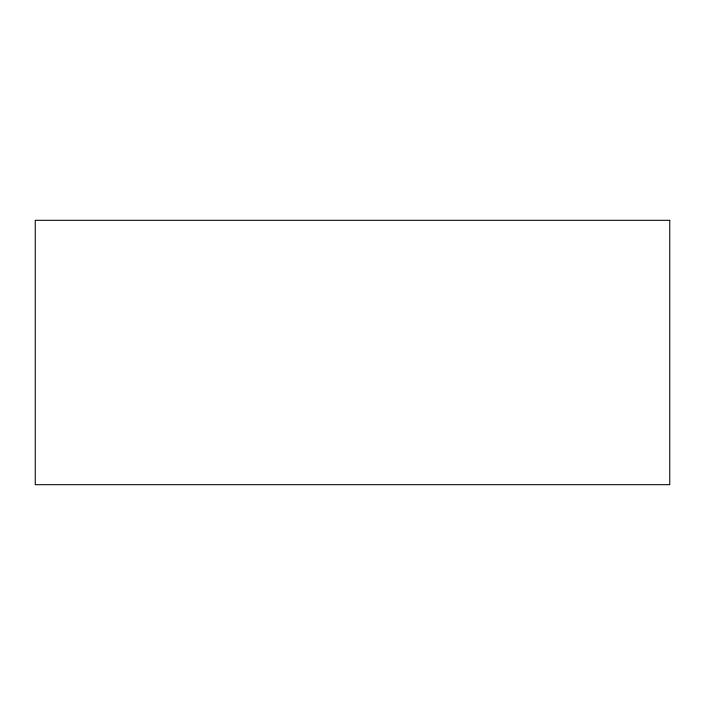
<?xml version="1.0" encoding="UTF-8"?>
<svg xmlns="http://www.w3.org/2000/svg" width="705" height="705" viewBox="0 0 705 705"><rect width="100%" height="100%" fill="white"/><g stroke="black" fill="none" stroke-linecap="round" stroke-linejoin="round"><path stroke-width="1.06" d="M669.75 220.312L35.25 220.312L35.25 484.688L669.75 484.688L669.75 220.312"/></g></svg>
